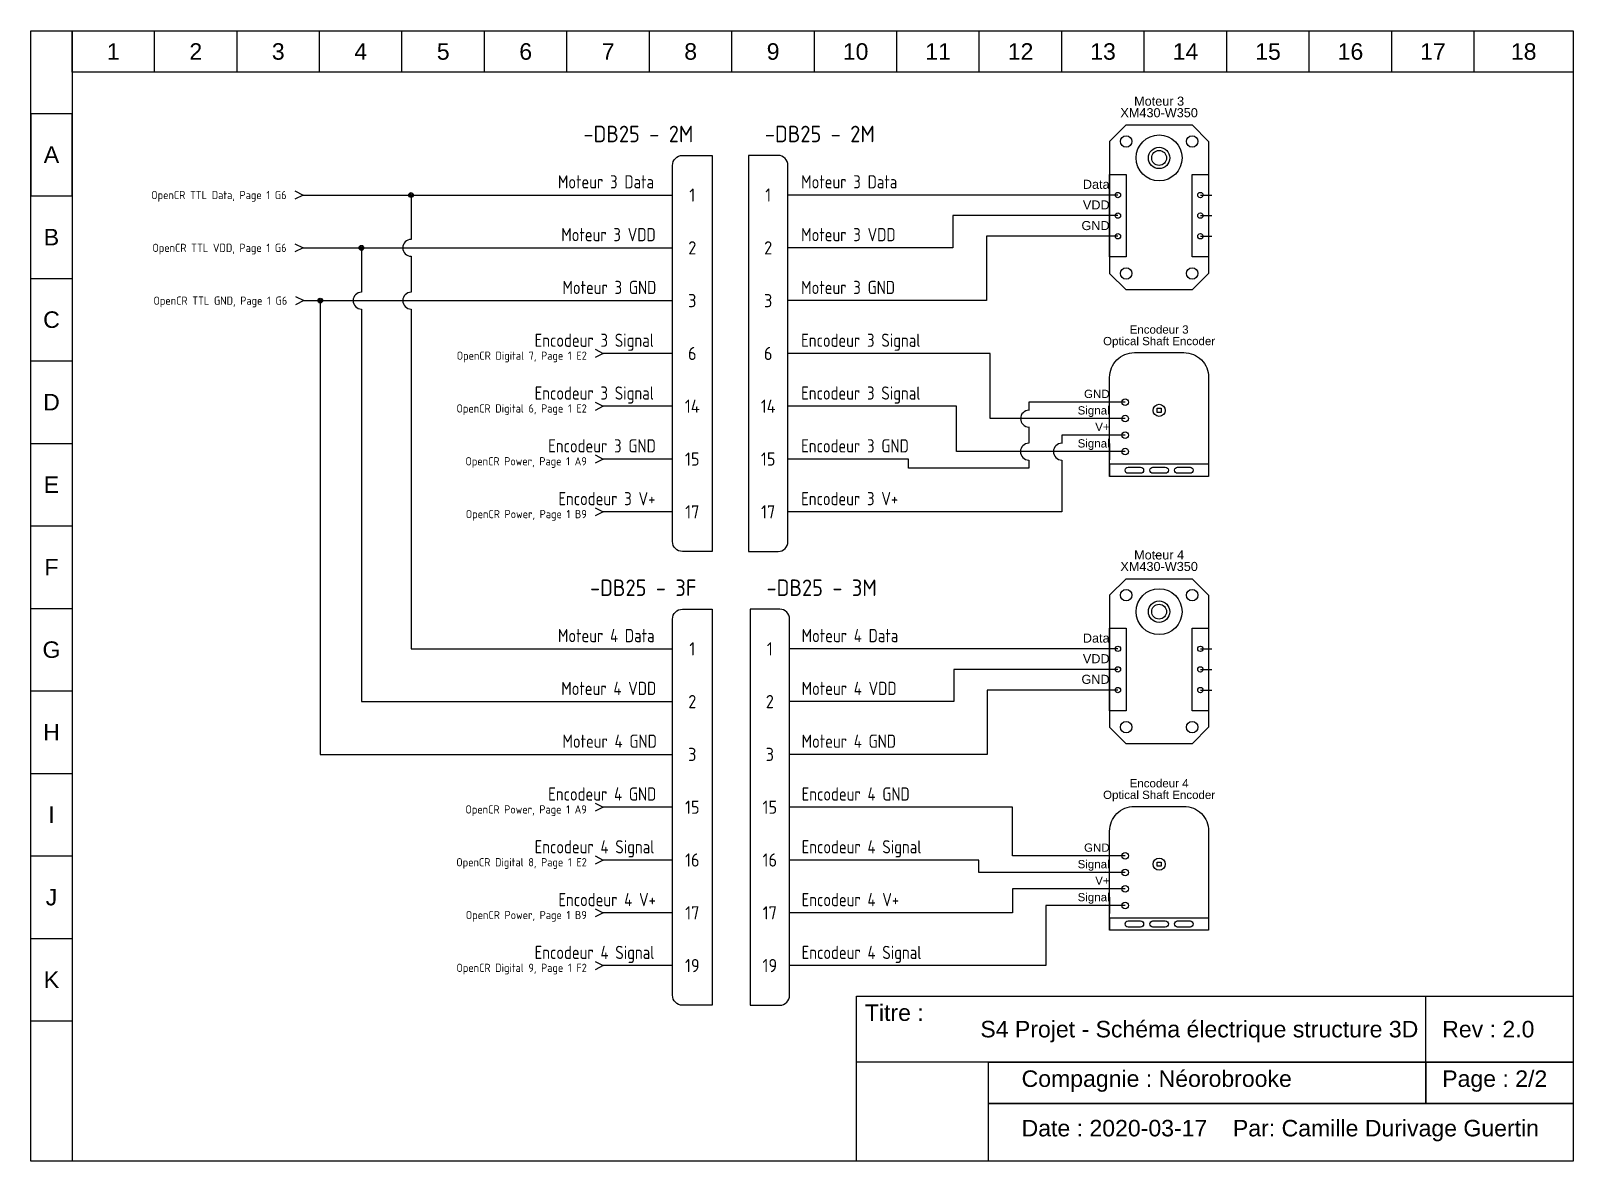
# Model space of a CAD drawing. Extents: x 2375 to 3325, y 1532 to 2038.
# Drawn here: x 2857.5 to 3325, y 1695 to 2037.5 of the extents above; entities that cross this region are included whole.
import ezdxf
from ezdxf.enums import TextEntityAlignment as Align

# ---------------------------------------------------------------- set-up
doc = ezdxf.new("R2010")
doc.units = 0
for name, color, linetype in [('DESC', 150, 'Continuous'), ('MISC', 7, 'Continuous'), ('SYMS', 7, 'Continuous'), ('TAGS', 150, 'Continuous'), ('TERMS', 123, 'Continuous'), ('YEL_14_THHN', 2, 'Continuous')]:
    doc.layers.add(name, color=color, linetype=linetype)
doc.styles.get("Standard").update_dxf_attribs({"font": 'arial.ttf'})
doc.styles.add('WD_IEC', font='ISOCP2.shx', dxfattribs={"width": 0.9, "height": 4})

# ---------------------------------------------------------------- blocks, each defined once
blk = doc.blocks.new('Moteur_XM430-W350')
for p, q in [((0, 0), (5, 5)), ((5, 5), (25, 5)), ((25, 5), (30, 0)), ((0, 0), (0, -40)), ((30, 0), (30, -40)), ((2.5, -16.25), (-0.98, -16.25)), ((27.5, -16.25), (30.98, -16.25)), ((2.5, -22.5), (-0.98, -22.5)), ((27.5, -22.5), (30.98, -22.5)), ((2.5, -28.75), (-0.98, -28.75)), ((27.5, -28.75), (30.98, -28.75)), ((5, -45), (0, -40)), ((30, -40), (25, -45)), ((25, -45), (5, -45))]:
    blk.add_line(p, q)
for points in [[(0, -10), (5, -10), (5, -35), (0, -35)], [(25, -10), (30, -10), (30, -35), (25, -35)]]:
    blk.add_lwpolyline(points, close=True)
for centre, radius in [((5, 0), 1.73), ((15, -5), 6.95), ((25, 0), 1.73), ((15, -5), 3.24), ((15, -5), 2.25), ((2.5, -16.25), 0.808), ((27.5, -16.25), 0.808), ((2.5, -22.5), 0.808), ((27.5, -22.5), 0.808), ((2.5, -28.75), 0.808), ((27.5, -28.75), 0.808), ((5, -40), 1.73), ((25, -40), 1.73)]:
    blk.add_circle(centre, radius)
at = {"flags": 8}
for tag, p in [('MODÈLE', (15, 6.5)), ('NOM', (15, 10))]:
    blk.add_attdef(tag, text='', height=2.5, dxfattribs=at).set_placement(p, align=Align.BOTTOM_CENTER)
for tag, p in [('PIN1', (0, -13)), ('PIN2', (0, -19.25)), ('PIN3', (0, -25.5))]:
    blk.add_attdef(tag, text='', height=2.5, dxfattribs=at).set_placement(p, align=Align.MIDDLE_RIGHT)
blk = doc.blocks.new('Encodeur VEX')
for p, q in [((4.69, 22.5), (-1.31, 22.53)), ((4.69, 17.5), (-1.31, 17.53)), ((4.69, 12.5), (-1.31, 12.53)), ((0, 10), (0, 5)), ((4.69, 7.5), (-1.31, 7.53)), ((0, 3.75), (0, 0)), ((30, 3.75), (30, 0))]:
    blk.add_line(p, q)
for points in [[(0, 0), (0, 30, -0.414214), (7.5, 37.5), (22.5, 37.5, -0.414214), (30, 30), (30, 0), (0, 0)], [(5.62, 2.81), (9.38, 2.81, -1), (9.38, 0.94), (5.62, 0.94, -1), (5.62, 2.81, -1)], [(13.12, 2.81), (16.88, 2.81, -1), (16.88, 0.94), (13.12, 0.94, -1), (13.12, 2.81, -1)], [(20.62, 2.81), (24.38, 2.81, -1), (24.38, 0.94), (20.62, 0.94, -1), (20.62, 2.81, -1)]]:
    blk.add_lwpolyline(points, format="xyb")
blk.add_lwpolyline([(14.38, 20.62), (15.62, 20.62), (15.62, 19.38), (14.38, 19.38)], close=True)
blk.add_lwpolyline([(0, 3.75), (30, 3.76)])
for centre, radius in [((4.69, 22.5), 1), ((15, 20), 1.84), ((4.69, 17.5), 1), ((4.69, 12.5), 1), ((4.69, 7.5), 1)]:
    blk.add_circle(centre, radius)
at = {"flags": 8}
for tag, p in [('MODÈLE', (15, 39)), ('NOM', (15, 42.5))]:
    blk.add_attdef(tag, text='', height=2.5, dxfattribs=at).set_placement(p, align=Align.BOTTOM_CENTER)
for tag, p in [('PIN1', (0, 25)), ('PIN2', (0, 20)), ('PIN3', (0, 15)), ('PIN4', (0, 10))]:
    blk.add_attdef(tag, text='', height=2.5, dxfattribs=at).set_placement(p, align=Align.MIDDLE_RIGHT)
blk = doc.blocks.new('HCN1_11P_1DEE')
at = {"layer": 'SYMS'}
for p, q in [((9, 12), (0, 12)), ((0, 12), (0, -108)), ((12, -105), (12, 9)), ((0, -108), (9, -108))]:
    blk.add_line(p, q, dxfattribs=at)
for centre, start, end in [((9, 9), 0, 90), ((9, -105), 270, 0)]:
    blk.add_arc(centre, 3, start, end, dxfattribs=at)
at = {"layer": 'SYMS', "style": 'WD_IEC'}
for tag, p, height in [('DESC1', (4, 51), 5), ('DESC2', (4, 44), 5), ('DESC3', (4, 37), 5), ('INST', (4, 30), 5), ('LOC', (4, 23), 5), ('TAG1', (4, 16), 5), ('XREF', (36.67, 14.83), 5), ('X1_TINY_DOT_DONT_REMOVE_01P', (12, 0), 0.0032), ('X1_TINY_DOT_DONT_REMOVE_02P', (12, -16), 0.0032), ('X1_TINY_DOT_DONT_REMOVE_03P', (12, -32), 0.0032), ('X1_TINY_DOT_DONT_REMOVE_04P', (12, -48), 0.0032), ('X1_TINY_DOT_DONT_REMOVE_05P', (12, -64), 0.0032), ('X1_TINY_DOT_DONT_REMOVE_06P', (12, -80), 0.0032), ('X1_TINY_DOT_DONT_REMOVE_07P', (12, -96), 0.0032)]:
    blk.add_attdef(tag, p, '', height=height, dxfattribs=at)
at = {"layer": 'SYMS', "linetype": 'Continuous', "style": 'WD_IEC', "width": 0.9, "flags": 8}
for tag, p in [('TERMDESC01P', (16, 2)), ('TERMDESC02P', (16, -14)), ('TERMDESC03P', (16, -30)), ('TERMDESC04P', (16, -46)), ('TERMDESC05P', (16, -62)), ('TERMDESC06P', (16, -78)), ('TERMDESC07P', (16, -94))]:
    blk.add_attdef(tag, p, '', height=4, dxfattribs=at)
at = {"layer": 'SYMS', "style": 'WD_IEC'}
for tag, p in [('TERM01P', (6, 0)), ('TERM02P', (6, -16)), ('TERM03P', (6, -32)), ('TERM04P', (6, -48)), ('TERM05P', (6, -64)), ('TERM06P', (6, -80)), ('TERM07P', (6, -96))]:
    blk.add_attdef(tag, text='', height=4, dxfattribs=at).set_placement(p, align=Align.MIDDLE_CENTER)
at = {"layer": 'SYMS', "style": 'WD_IEC', "flags": 1}
for tag, p, height in [('X1TERM01P', (12, 0), 0.64), ('ASSYCODE', (-10, -5), 2), ('GENDER', (5.85, -2.45), 0.64), ('WDBLKNAM', (5.95, -1.34), 0.64), ('MFG', (10.5, -7), 3), ('FAMILY', (-10, -8), 2), ('CATDESC', (-10, -11), 2), ('ACE_FLAG', (0, -6.66), 0.64), ('CAT', (10.5, -12), 3), ('X1TERM02P', (12, -16), 0.64), ('X1TERM03P', (12, -32), 0.64), ('X1TERM04P', (12, -48), 0.64), ('X1TERM05P', (12, -64), 0.64), ('X1TERM06P', (12, -80), 0.64), ('X1TERM07P', (12, -96), 0.64), ('X8LINK', (6, -112), 0.64)]:
    blk.add_attdef(tag, p, '', height=height, dxfattribs=at)
at = {"layer": 'SYMS', "linetype": 'Continuous', "style": 'WD_IEC', "width": 0.9, "flags": 8}
for tag, p in [('X1WIRE01P', (16, -2)), ('X1WIRE02P', (16, -18)), ('X1WIRE03P', (16, -34)), ('X1WIRE04P', (16, -50)), ('X1WIRE05P', (16, -66)), ('X1WIRE06P', (16, -82)), ('X1WIRE07P', (16, -98))]:
    blk.add_attdef(tag, text='', height=4, dxfattribs=at).set_placement(p, align=Align.TOP_LEFT)
blk = doc.blocks.new('WDDOT')
for radius in [0.72, 0.449, 0.223]:
    blk.add_circle((0, 0), radius)
blk = doc.blocks.new('HA1X3Y')
blk.add_lwpolyline([(-2.5, 1.25), (0, 0), (-2.5, -1.25)])
at = {"style": 'WD_IEC'}
blk.add_attdef('DESC1', text='', height=2.5, dxfattribs=at).set_placement((-5, 0.675), align=Align.RIGHT)
at = {"style": 'WD_IEC', "flags": 1}
blk.add_attdef('X1TERM01', (0, 0), '', height=0.32, dxfattribs=at)
at = {"style": 'WD_IEC'}
blk.add_attdef('DESC2', text='', height=2.5, dxfattribs=at).set_placement((-5, -0.675), align=Align.TOP_RIGHT)

msp = doc.modelspace()

# ---------------------------------------------------------------- linework, layer by layer
for p, q in [((2895, 2025), (2895, 2037.5)), ((2920, 2025), (2920, 2037.5)), ((2945, 2025), (2945, 2037.5)), ((2970, 2025), (2970, 2037.5)), ((2995, 2025), (2995, 2037.5)), ((3020, 2025), (3020, 2037.5)), ((3045, 2025), (3045, 2037.5)), ((3070, 2025), (3070, 2037.5)), ((3095, 2025), (3095, 2037.5)), ((3120, 2025), (3120, 2037.5)), ((3145, 2025), (3145, 2037.5)), ((3170, 2025), (3170, 2037.5)), ((3170, 2025), (3170, 2037.5)), ((3195, 2025), (3195, 2037.5)), ((3220, 2025), (3220, 2037.5)), ((3245, 2025), (3245, 2037.5)), ((3270, 2025), (3270, 2037.5)), ((3295, 2025), (3295, 2037.5)), ((2857.5, 2012.5), (2870, 2012.5)), ((2857.5, 2012.5), (2857.5, 1987.5)), ((2870, 1987.5), (2870, 2012.5)), ((2857.5, 1987.5), (2870, 1987.5)), ((2857.5, 1962.5), (2870, 1962.5)), ((2857.5, 1937.5), (2870, 1937.5)), ((2857.5, 1912.5), (2870, 1912.5)), ((2857.5, 1887.5), (2870, 1887.5)), ((2857.5, 1862.5), (2870, 1862.5)), ((2857.5, 1837.5), (2870, 1837.5)), ((2857.5, 1812.5), (2870, 1812.5)), ((2857.5, 1787.5), (2870, 1787.5)), ((2857.5, 1762.5), (2870, 1762.5)), ((2857.5, 1737.5), (2870, 1737.5)), ((3147.81, 1695), (3147.81, 1725))]:
    msp.add_line(p, q)
for points in [[(2857.5, 2037.5), (3325, 2037.5), (3325, 1695), (2857.5, 1695)], [(2857.5, 2037.5), (2870, 2037.5), (2870, 1695), (2857.5, 1695)], [(2870, 2025), (2870, 2037.5), (3325, 2037.5), (3325, 2025)], [(3325, 1695), (3107.81, 1695), (3107.81, 1745), (3325, 1745)], [(3325, 1725), (3107.81, 1725), (3107.81, 1745), (3325, 1745)], [(3325, 1725), (3280.31, 1725), (3280.31, 1745), (3325, 1745)], [(3280.31, 1712.5), (3147.81, 1712.5), (3147.81, 1725), (3280.31, 1725)], [(3280.31, 1725), (3325, 1725), (3325, 1712.5), (3280.31, 1712.5)], [(3147.81, 1712.5), (3325, 1712.5), (3325, 1695), (3147.81, 1695)]]:
    msp.add_lwpolyline(points, close=True)
at = {"layer": 'YEL_14_THHN', "color": 140}
for p, q in [((2940, 1987.75), (3052, 1987.75)), ((2972.75, 1987.75), (2972.75, 1974.29)), ((3187, 1987.75), (3087, 1987.75)), ((2972.75, 1969.21), (2972.75, 1958.29)), ((2972.75, 1953.21), (2972.75, 1850.25)), ((2972.75, 1850.25), (3052, 1850.25)), ((3187, 1850.25), (3087.5, 1850.25))]:
    msp.add_line(p, q, dxfattribs=at)
at = {"layer": 'YEL_14_THHN', "color": 254}
for p, q in [((3187, 1981.5), (3137, 1981.5)), ((3137, 1981.5), (3137, 1971.75)), ((2940, 1971.75), (3052, 1971.75)), ((2957.71, 1971.75), (2957.71, 1958.29)), ((3137, 1971.75), (3087, 1971.75)), ((2957.71, 1953.21), (2957.71, 1834.25)), ((3187, 1844), (3137.25, 1844)), ((3137.25, 1844), (3137.25, 1834.25)), ((2957.71, 1834.25), (3052, 1834.25)), ((3137.25, 1834.25), (3087.5, 1834.25))]:
    msp.add_line(p, q, dxfattribs=at)
at = {"layer": 'YEL_14_THHN', "color": 40}
for p, q in [((3187, 1975.25), (3147.16, 1975.25)), ((3147.16, 1975.25), (3147.16, 1955.75)), ((2940.21, 1955.75), (3052, 1955.75)), ((2945.21, 1955.75), (2945.21, 1818.25)), ((3147.16, 1955.75), (3087, 1955.75)), ((3187, 1837.75), (3147.41, 1837.75)), ((3147.41, 1837.75), (3147.41, 1818.25)), ((2945.21, 1818.25), (3052, 1818.25)), ((3147.41, 1818.25), (3087.5, 1818.25))]:
    msp.add_line(p, q, dxfattribs=at)
at = {"layer": 'YEL_14_THHN'}
for p, q in [((3052, 1939.75), (3031.01, 1939.75)), ((3148.26, 1939.75), (3087, 1939.75)), ((3148.26, 1920), (3148.26, 1939.75)), ((3189.19, 1920), (3148.26, 1920)), ((3200.16, 1878.4), (3198.23, 1878.4))]:
    msp.add_line(p, q, dxfattribs=at)
at = {"layer": 'YEL_14_THHN', "color": 217, "true_color": 0x93278f}
for p, q in [((3052, 1923.75), (3031.01, 1923.75)), ((3138.1, 1923.75), (3087, 1923.75)), ((3138.1, 1910), (3138.1, 1923.75)), ((3189.19, 1910), (3138.1, 1910))]:
    msp.add_line(p, q, dxfattribs=at)
at = {"layer": 'YEL_14_THHN', "color": 18, "true_color": 0x000000}
for p, q in [((3187.5, 1925), (3160, 1925)), ((3160, 1925), (3160, 1922.5)), ((3160, 1917.5), (3160, 1912.54)), ((3052, 1907.75), (3031.01, 1907.75)), ((3123.5, 1907.75), (3087, 1907.75)), ((3123.5, 1905), (3123.5, 1907.75)), ((3160, 1907.46), (3160, 1905)), ((3160, 1905), (3123.5, 1905)), ((3052, 1802.25), (3031.01, 1802.25)), ((3155.02, 1802.25), (3087.5, 1802.25)), ((3155.02, 1787.5), (3155.02, 1802.25)), ((3189.19, 1787.5), (3155.02, 1787.5))]:
    msp.add_line(p, q, dxfattribs=at)
at = {"layer": 'YEL_14_THHN', "color": 1}
for p, q in [((3187.5, 1915), (3170, 1915)), ((3170, 1914.96), (3170, 1912.5)), ((3170, 1907.46), (3170, 1891.75)), ((3052, 1891.75), (3031.01, 1891.75)), ((3170, 1891.75), (3087, 1891.75)), ((3189.19, 1777.5), (3155.02, 1777.5)), ((3155.02, 1777.5), (3155.02, 1770.25)), ((3052, 1770.25), (3031.01, 1770.25)), ((3155.02, 1770.25), (3087.5, 1770.25))]:
    msp.add_line(p, q, dxfattribs=at)
at = {"layer": 'YEL_14_THHN', "color": 30, "true_color": 0xf26722}
for p, q in [((3052, 1786.25), (3031.01, 1786.25)), ((3144.86, 1786.25), (3087.5, 1786.25)), ((3144.86, 1782.5), (3144.86, 1786.25)), ((3189.19, 1782.5), (3144.86, 1782.5))]:
    msp.add_line(p, q, dxfattribs=at)
at = {"layer": 'YEL_14_THHN', "color": 114, "true_color": 0x139b48}
for p, q in [((3189.19, 1772.5), (3165.18, 1772.5)), ((3165.18, 1772.5), (3165.18, 1754.25)), ((3052, 1754.25), (3031.01, 1754.25)), ((3165.18, 1754.25), (3087.5, 1754.25))]:
    msp.add_line(p, q, dxfattribs=at)
at = {"layer": 'YEL_14_THHN', "color": 140}
for centre in [(2972.75, 1971.75), (2972.75, 1955.75)]:
    msp.add_arc(centre, 2.54, 90, 270, dxfattribs=at)
at = {"layer": 'YEL_14_THHN', "color": 254}
msp.add_arc((2957.71, 1955.75), 2.54, 90, 270, dxfattribs=at)
at = {"layer": 'YEL_14_THHN', "color": 18, "true_color": 0x000000}
for centre in [(3160.04, 1920), (3160, 1910)]:
    msp.add_arc(centre, 2.54, 90, 270, dxfattribs=at)
at = {"layer": 'YEL_14_THHN', "color": 1}
msp.add_arc((3170, 1910), 2.54, 90, 270, dxfattribs=at)

# ---------------------------------------------------------------- block references
ref = msp.add_blockref('Moteur_XM430-W350', (3184.5, 2004))
ref.add_attrib('PIN1', 'Data', dxfattribs={"height": 2.75}).set_placement((3184.5, 1991), align=Align.MIDDLE_RIGHT)
ref.add_attrib('PIN2', 'VDD', dxfattribs={"height": 2.75}).set_placement((3184.5, 1984.75), align=Align.MIDDLE_RIGHT)
ref.add_attrib('PIN3', 'GND', dxfattribs={"height": 2.75}).set_placement((3184.5, 1978.5), align=Align.MIDDLE_RIGHT)
ref.add_attrib('NOM', 'Moteur 3', dxfattribs={"height": 2.75}).set_placement((3199.5, 2014), align=Align.BOTTOM_CENTER)
ref.add_attrib('MODÈLE', 'XM430-W350', dxfattribs={"height": 2.75}).set_placement((3199.5, 2010.5), align=Align.BOTTOM_CENTER)
for p, values in [((3184.5, 1902.5), {'PIN1': 'GND', 'PIN2': 'Signal', 'PIN3': 'V+', 'PIN4': 'Signal', 'NOM': 'Encodeur 3', 'MODÈLE': 'Optical Shaft Encoder'}), ((3184.5, 1765), {'PIN1': 'GND', 'PIN2': 'Signal', 'PIN3': 'V+', 'PIN4': 'Signal', 'NOM': 'Encodeur 4', 'MODÈLE': 'Optical Shaft Encoder'})]:
    msp.add_blockref('Encodeur VEX', p).add_auto_attribs(values)
ref = msp.add_blockref('Moteur_XM430-W350', (3184.5, 1866.5))
ref.add_attrib('PIN1', 'Data', dxfattribs={"height": 2.75}).set_placement((3184.5, 1853.5), align=Align.MIDDLE_RIGHT)
ref.add_attrib('PIN2', 'VDD', dxfattribs={"height": 2.75}).set_placement((3184.5, 1847.25), align=Align.MIDDLE_RIGHT)
ref.add_attrib('PIN3', 'GND', dxfattribs={"height": 2.75}).set_placement((3184.5, 1841), align=Align.MIDDLE_RIGHT)
ref.add_attrib('NOM', 'Moteur 4', dxfattribs={"height": 2.75}).set_placement((3199.5, 1876.5), align=Align.BOTTOM_CENTER)
ref.add_attrib('MODÈLE', 'XM430-W350', dxfattribs={"height": 2.75}).set_placement((3199.5, 1873), align=Align.BOTTOM_CENTER)
at = {"layer": 'SYMS'}
ref = msp.add_blockref('HCN1_11P_1DEE', (3064, 1987.75), dxfattribs=dict(at, xscale=-1))
ref.add_attrib('TERMDESC01P', 'Moteur 3 Data', (3017.27, 1989.75), dxfattribs={"layer": 'TERMS', "color": 150, "linetype": 'Continuous', "height": 4, "style": 'WD_IEC', "width": 0.9, "flags": 8})
ref.add_attrib('X4_TINY_DOT_DONT_REMOVE_01P', '.', (3052, 1987.75), dxfattribs={"layer": 'MISC', "height": 0.0032, "style": 'WD_IEC'})
ref.add_attrib('TERM01P', '1', dxfattribs={"layer": 'TERMS', "color": 150, "height": 4, "style": 'WD_IEC'}).set_placement((3058, 1987.75), align=Align.MIDDLE_CENTER)
ref.add_attrib('TAG1', '-DB25 - 2M', (3025, 2003.75), dxfattribs={"layer": 'TAGS', "color": 150, "height": 5, "style": 'WD_IEC'})
ref.add_attrib('TERMDESC02P', 'Moteur 3 VDD', (3018.28, 1973.75), dxfattribs={"layer": 'TERMS', "color": 150, "linetype": 'Continuous', "height": 4, "style": 'WD_IEC', "width": 0.9, "flags": 8})
ref.add_attrib('X4_TINY_DOT_DONT_REMOVE_02P', '.', (3052, 1971.75), dxfattribs={"layer": 'MISC', "height": 0.0032, "style": 'WD_IEC'})
ref.add_attrib('TERM02P', '2', dxfattribs={"layer": 'TERMS', "color": 150, "height": 4, "style": 'WD_IEC'}).set_placement((3058, 1971.75), align=Align.MIDDLE_CENTER)
ref.add_attrib('TERMDESC03P', 'Moteur 3 GND', (3018.64, 1957.75), dxfattribs={"layer": 'TERMS', "color": 150, "linetype": 'Continuous', "height": 4, "style": 'WD_IEC', "width": 0.9, "flags": 8})
ref.add_attrib('X4_TINY_DOT_DONT_REMOVE_03P', '.', (3052, 1955.75), dxfattribs={"layer": 'MISC', "height": 0.0032, "style": 'WD_IEC'})
ref.add_attrib('TERM03P', '3', dxfattribs={"layer": 'TERMS', "color": 150, "height": 4, "style": 'WD_IEC'}).set_placement((3058, 1955.75), align=Align.MIDDLE_CENTER)
ref.add_attrib('TERMDESC04P', 'Encodeur 3 Signal', (3010.2, 1941.75), dxfattribs={"layer": 'TERMS', "color": 150, "linetype": 'Continuous', "height": 4, "style": 'WD_IEC', "width": 0.9, "flags": 8})
ref.add_attrib('X4_TINY_DOT_DONT_REMOVE_04P', '.', (3052, 1939.75), dxfattribs={"layer": 'MISC', "height": 0.0032, "style": 'WD_IEC'})
ref.add_attrib('TERM04P', '6', dxfattribs={"layer": 'TERMS', "color": 150, "height": 4, "style": 'WD_IEC'}).set_placement((3058, 1939.75), align=Align.MIDDLE_CENTER)
ref.add_attrib('TERMDESC05P', 'Encodeur 3 Signal', (3010.2, 1925.75), dxfattribs={"layer": 'TERMS', "color": 150, "linetype": 'Continuous', "height": 4, "style": 'WD_IEC', "width": 0.9, "flags": 8})
ref.add_attrib('X4_TINY_DOT_DONT_REMOVE_05P', '.', (3052, 1923.75), dxfattribs={"layer": 'MISC', "height": 0.0032, "style": 'WD_IEC'})
ref.add_attrib('TERM05P', '14', dxfattribs={"layer": 'TERMS', "color": 150, "height": 4, "style": 'WD_IEC'}).set_placement((3058, 1923.75), align=Align.MIDDLE_CENTER)
ref.add_attrib('TERMDESC06P', 'Encodeur 3 GND', (3014.32, 1909.75), dxfattribs={"layer": 'TERMS', "color": 150, "linetype": 'Continuous', "height": 4, "style": 'WD_IEC', "width": 0.9, "flags": 8})
ref.add_attrib('X4_TINY_DOT_DONT_REMOVE_06P', '.', (3052, 1907.75), dxfattribs={"layer": 'MISC', "height": 0.0032, "style": 'WD_IEC'})
ref.add_attrib('TERM06P', '15', dxfattribs={"layer": 'TERMS', "color": 150, "height": 4, "style": 'WD_IEC'}).set_placement((3058, 1907.75), align=Align.MIDDLE_CENTER)
ref.add_attrib('TERMDESC07P', 'Encodeur 3 V+', (3017.4, 1893.75), dxfattribs={"layer": 'TERMS', "color": 150, "linetype": 'Continuous', "height": 4, "style": 'WD_IEC', "width": 0.9, "flags": 8})
ref.add_attrib('X4_TINY_DOT_DONT_REMOVE_07P', '.', (3052, 1891.75), dxfattribs={"layer": 'MISC', "height": 0.0032, "style": 'WD_IEC'})
ref.add_attrib('TERM07P', '17', dxfattribs={"layer": 'TERMS', "color": 150, "height": 4, "style": 'WD_IEC'}).set_placement((3058, 1891.75), align=Align.MIDDLE_CENTER)
ref = msp.add_blockref('HCN1_11P_1DEE', (3075, 1987.75), dxfattribs=at)
ref.add_attrib('TERMDESC01P', 'Moteur 3 Data', (3091, 1989.75), dxfattribs={"layer": 'TERMS', "color": 150, "linetype": 'Continuous', "height": 4, "style": 'WD_IEC', "width": 0.9, "flags": 8})
ref.add_attrib('X1_TINY_DOT_DONT_REMOVE_01P', '.', (3087, 1987.75), dxfattribs={"layer": 'MISC', "height": 0.0032, "style": 'WD_IEC'})
ref.add_attrib('TERM01P', '1', dxfattribs={"layer": 'TERMS', "color": 150, "height": 4, "style": 'WD_IEC'}).set_placement((3081, 1987.75), align=Align.MIDDLE_CENTER)
ref.add_attrib('TAG1', '-DB25 - 2M', (3080, 2003.75), dxfattribs={"layer": 'TAGS', "color": 150, "height": 5, "style": 'WD_IEC'})
ref.add_attrib('TERMDESC02P', 'Moteur 3 VDD', (3091, 1973.75), dxfattribs={"layer": 'TERMS', "color": 150, "linetype": 'Continuous', "height": 4, "style": 'WD_IEC', "width": 0.9, "flags": 8})
ref.add_attrib('X1_TINY_DOT_DONT_REMOVE_02P', '.', (3087, 1971.75), dxfattribs={"layer": 'MISC', "height": 0.0032, "style": 'WD_IEC'})
ref.add_attrib('TERM02P', '2', dxfattribs={"layer": 'TERMS', "color": 150, "height": 4, "style": 'WD_IEC'}).set_placement((3081, 1971.75), align=Align.MIDDLE_CENTER)
ref.add_attrib('TERMDESC03P', 'Moteur 3 GND', (3091, 1957.75), dxfattribs={"layer": 'TERMS', "color": 150, "linetype": 'Continuous', "height": 4, "style": 'WD_IEC', "width": 0.9, "flags": 8})
ref.add_attrib('X1_TINY_DOT_DONT_REMOVE_03P', '.', (3087, 1955.75), dxfattribs={"layer": 'MISC', "height": 0.0032, "style": 'WD_IEC'})
ref.add_attrib('TERM03P', '3', dxfattribs={"layer": 'TERMS', "color": 150, "height": 4, "style": 'WD_IEC'}).set_placement((3081, 1955.75), align=Align.MIDDLE_CENTER)
ref.add_attrib('TERMDESC04P', 'Encodeur 3 Signal', (3091, 1941.75), dxfattribs={"layer": 'TERMS', "color": 150, "linetype": 'Continuous', "height": 4, "style": 'WD_IEC', "width": 0.9, "flags": 8})
ref.add_attrib('X1_TINY_DOT_DONT_REMOVE_04P', '.', (3087, 1939.75), dxfattribs={"layer": 'MISC', "height": 0.0032, "style": 'WD_IEC'})
ref.add_attrib('TERM04P', '6', dxfattribs={"layer": 'TERMS', "color": 150, "height": 4, "style": 'WD_IEC'}).set_placement((3081, 1939.75), align=Align.MIDDLE_CENTER)
ref.add_attrib('TERMDESC05P', 'Encodeur 3 Signal', (3091, 1925.75), dxfattribs={"layer": 'TERMS', "color": 150, "linetype": 'Continuous', "height": 4, "style": 'WD_IEC', "width": 0.9, "flags": 8})
ref.add_attrib('X1_TINY_DOT_DONT_REMOVE_05P', '.', (3087, 1923.75), dxfattribs={"layer": 'MISC', "height": 0.0032, "style": 'WD_IEC'})
ref.add_attrib('TERM05P', '14', dxfattribs={"layer": 'TERMS', "color": 150, "height": 4, "style": 'WD_IEC'}).set_placement((3081, 1923.75), align=Align.MIDDLE_CENTER)
ref.add_attrib('TERMDESC06P', 'Encodeur 3 GND', (3091, 1909.75), dxfattribs={"layer": 'TERMS', "color": 150, "linetype": 'Continuous', "height": 4, "style": 'WD_IEC', "width": 0.9, "flags": 8})
ref.add_attrib('X1_TINY_DOT_DONT_REMOVE_06P', '.', (3087, 1907.75), dxfattribs={"layer": 'MISC', "height": 0.0032, "style": 'WD_IEC'})
ref.add_attrib('TERM06P', '15', dxfattribs={"layer": 'TERMS', "color": 150, "height": 4, "style": 'WD_IEC'}).set_placement((3081, 1907.75), align=Align.MIDDLE_CENTER)
ref.add_attrib('TERMDESC07P', 'Encodeur 3 V+', (3091, 1893.75), dxfattribs={"layer": 'TERMS', "color": 150, "linetype": 'Continuous', "height": 4, "style": 'WD_IEC', "width": 0.9, "flags": 8})
ref.add_attrib('X1_TINY_DOT_DONT_REMOVE_07P', '.', (3087, 1891.75), dxfattribs={"layer": 'MISC', "height": 0.0032, "style": 'WD_IEC'})
ref.add_attrib('TERM07P', '17', dxfattribs={"layer": 'TERMS', "color": 150, "height": 4, "style": 'WD_IEC'}).set_placement((3081, 1891.75), align=Align.MIDDLE_CENTER)
ref = msp.add_blockref('HA1X3Y', (2940, 1987.75), dxfattribs=at)
ref.add_attrib('DESC1', 'OpenCR TTL Data, Page 1 G6', dxfattribs={"layer": 'DESC', "height": 2.5, "style": 'WD_IEC'}).set_placement((2935, 1987.75), align=Align.MIDDLE_RIGHT)
for p in [(2972.75, 1987.75), (2957.71, 1971.75), (2945.21, 1955.75)]:
    msp.add_blockref('WDDOT', p, dxfattribs=at)
ref = msp.add_blockref('HA1X3Y', (2940, 1971.75), dxfattribs=at)
ref.add_attrib('DESC1', 'OpenCR TTL VDD, Page 1 G6', dxfattribs={"layer": 'DESC', "height": 2.5, "style": 'WD_IEC'}).set_placement((2935, 1971.75), align=Align.MIDDLE_RIGHT)
ref = msp.add_blockref('HA1X3Y', (2940.21, 1955.75), dxfattribs=at)
ref.add_attrib('DESC1', 'OpenCR TTL GND, Page 1 G6', dxfattribs={"layer": 'DESC', "height": 2.5, "style": 'WD_IEC'}).set_placement((2935.21, 1955.75), align=Align.MIDDLE_RIGHT)
ref = msp.add_blockref('HA1X3Y', (3031.01, 1939.75), dxfattribs=at)
ref.add_attrib('DESC1', 'OpenCR Digital 7, Page 1 E2', dxfattribs={"layer": 'DESC', "height": 2.5, "style": 'WD_IEC'}).set_placement((3026.01, 1939.08), align=Align.MIDDLE_RIGHT)
ref = msp.add_blockref('HA1X3Y', (3031.01, 1923.75), dxfattribs=at)
ref.add_attrib('DESC1', 'OpenCR Digital 6, Page 1 E2', dxfattribs={"layer": 'DESC', "height": 2.5, "style": 'WD_IEC'}).set_placement((3026.01, 1923.08), align=Align.MIDDLE_RIGHT)
ref = msp.add_blockref('HA1X3Y', (3031.01, 1907.75), dxfattribs=at)
ref.add_attrib('DESC1', 'OpenCR Power, Page 1 A9', dxfattribs={"layer": 'DESC', "height": 2.5, "style": 'WD_IEC'}).set_placement((3026.01, 1907.08), align=Align.MIDDLE_RIGHT)
ref = msp.add_blockref('HA1X3Y', (3031.01, 1891.75), dxfattribs=at)
ref.add_attrib('DESC1', 'OpenCR Power, Page 1 B9', dxfattribs={"layer": 'DESC', "height": 2.5, "style": 'WD_IEC'}).set_placement((3026.01, 1891.08), align=Align.MIDDLE_RIGHT)
ref = msp.add_blockref('HCN1_11P_1DEE', (3064, 1850.25), dxfattribs=dict(at, xscale=-1))
ref.add_attrib('TERMDESC01P', 'Moteur 4 Data', (3017.27, 1852.25), dxfattribs={"layer": 'TERMS', "color": 150, "linetype": 'Continuous', "height": 4, "style": 'WD_IEC', "width": 0.9, "flags": 8})
ref.add_attrib('X4_TINY_DOT_DONT_REMOVE_01P', '.', (3052, 1850.25), dxfattribs={"layer": 'MISC', "height": 0.0032, "style": 'WD_IEC'})
ref.add_attrib('TERM01P', '1', dxfattribs={"layer": 'TERMS', "color": 150, "height": 4, "style": 'WD_IEC'}).set_placement((3058, 1850.25), align=Align.MIDDLE_CENTER)
ref.add_attrib('TAG1', '-DB25 - 3F', (3027, 1866.25), dxfattribs={"layer": 'TAGS', "color": 150, "height": 5, "style": 'WD_IEC'})
ref.add_attrib('TERMDESC02P', 'Moteur 4 VDD', (3018.28, 1836.25), dxfattribs={"layer": 'TERMS', "color": 150, "linetype": 'Continuous', "height": 4, "style": 'WD_IEC', "width": 0.9, "flags": 8})
ref.add_attrib('X4_TINY_DOT_DONT_REMOVE_02P', '.', (3052, 1834.25), dxfattribs={"layer": 'MISC', "height": 0.0032, "style": 'WD_IEC'})
ref.add_attrib('TERM02P', '2', dxfattribs={"layer": 'TERMS', "color": 150, "height": 4, "style": 'WD_IEC'}).set_placement((3058, 1834.25), align=Align.MIDDLE_CENTER)
ref.add_attrib('TERMDESC03P', 'Moteur 4 GND', (3018.64, 1820.25), dxfattribs={"layer": 'TERMS', "color": 150, "linetype": 'Continuous', "height": 4, "style": 'WD_IEC', "width": 0.9, "flags": 8})
ref.add_attrib('X4_TINY_DOT_DONT_REMOVE_03P', '.', (3052, 1818.25), dxfattribs={"layer": 'MISC', "height": 0.0032, "style": 'WD_IEC'})
ref.add_attrib('TERM03P', '3', dxfattribs={"layer": 'TERMS', "color": 150, "height": 4, "style": 'WD_IEC'}).set_placement((3058, 1818.25), align=Align.MIDDLE_CENTER)
ref.add_attrib('TERMDESC04P', 'Encodeur 4 GND', (3014.32, 1804.25), dxfattribs={"layer": 'TERMS', "color": 150, "linetype": 'Continuous', "height": 4, "style": 'WD_IEC', "width": 0.9, "flags": 8})
ref.add_attrib('X4_TINY_DOT_DONT_REMOVE_04P', '.', (3052, 1802.25), dxfattribs={"layer": 'MISC', "height": 0.0032, "style": 'WD_IEC'})
ref.add_attrib('TERM04P', '15', dxfattribs={"layer": 'TERMS', "color": 150, "height": 4, "style": 'WD_IEC'}).set_placement((3058, 1802.25), align=Align.MIDDLE_CENTER)
ref.add_attrib('TERMDESC05P', 'Encodeur 4 Signal', (3010.2, 1788.25), dxfattribs={"layer": 'TERMS', "color": 150, "linetype": 'Continuous', "height": 4, "style": 'WD_IEC', "width": 0.9, "flags": 8})
ref.add_attrib('X4_TINY_DOT_DONT_REMOVE_05P', '.', (3052, 1786.25), dxfattribs={"layer": 'MISC', "height": 0.0032, "style": 'WD_IEC'})
ref.add_attrib('TERM05P', '16', dxfattribs={"layer": 'TERMS', "color": 150, "height": 4, "style": 'WD_IEC'}).set_placement((3058, 1786.25), align=Align.MIDDLE_CENTER)
ref.add_attrib('TERMDESC06P', 'Encodeur 4 V+', (3017.4, 1772.25), dxfattribs={"layer": 'TERMS', "color": 150, "linetype": 'Continuous', "height": 4, "style": 'WD_IEC', "width": 0.9, "flags": 8})
ref.add_attrib('X4_TINY_DOT_DONT_REMOVE_06P', '.', (3052, 1770.25), dxfattribs={"layer": 'MISC', "height": 0.0032, "style": 'WD_IEC'})
ref.add_attrib('TERM06P', '17', dxfattribs={"layer": 'TERMS', "color": 150, "height": 4, "style": 'WD_IEC'}).set_placement((3058, 1770.25), align=Align.MIDDLE_CENTER)
ref.add_attrib('TERMDESC07P', 'Encodeur 4 Signal', (3010.2, 1756.25), dxfattribs={"layer": 'TERMS', "color": 150, "linetype": 'Continuous', "height": 4, "style": 'WD_IEC', "width": 0.9, "flags": 8})
ref.add_attrib('X4_TINY_DOT_DONT_REMOVE_07P', '.', (3052, 1754.25), dxfattribs={"layer": 'MISC', "height": 0.0032, "style": 'WD_IEC'})
ref.add_attrib('TERM07P', '19', dxfattribs={"layer": 'TERMS', "color": 150, "height": 4, "style": 'WD_IEC'}).set_placement((3058, 1754.25), align=Align.MIDDLE_CENTER)
ref = msp.add_blockref('HCN1_11P_1DEE', (3075.5, 1850.25), dxfattribs=at)
ref.add_attrib('TERMDESC01P', 'Moteur 4 Data', (3091.14, 1852.25), dxfattribs={"layer": 'TERMS', "color": 150, "linetype": 'Continuous', "height": 4, "style": 'WD_IEC', "width": 0.9, "flags": 8})
ref.add_attrib('X1_TINY_DOT_DONT_REMOVE_01P', '.', (3087.5, 1850.25), dxfattribs={"layer": 'MISC', "height": 0.0032, "style": 'WD_IEC'})
ref.add_attrib('TERM01P', '1', dxfattribs={"layer": 'TERMS', "color": 150, "height": 4, "style": 'WD_IEC'}).set_placement((3081.5, 1850.25), align=Align.MIDDLE_CENTER)
ref.add_attrib('TAG1', '-DB25 - 3M', (3080.5, 1866.25), dxfattribs={"layer": 'TAGS', "color": 150, "height": 5, "style": 'WD_IEC'})
ref.add_attrib('TERMDESC02P', 'Moteur 4 VDD', (3091.14, 1836.25), dxfattribs={"layer": 'TERMS', "color": 150, "linetype": 'Continuous', "height": 4, "style": 'WD_IEC', "width": 0.9, "flags": 8})
ref.add_attrib('X1_TINY_DOT_DONT_REMOVE_02P', '.', (3087.5, 1834.25), dxfattribs={"layer": 'MISC', "height": 0.0032, "style": 'WD_IEC'})
ref.add_attrib('TERM02P', '2', dxfattribs={"layer": 'TERMS', "color": 150, "height": 4, "style": 'WD_IEC'}).set_placement((3081.5, 1834.25), align=Align.MIDDLE_CENTER)
ref.add_attrib('TERMDESC03P', 'Moteur 4 GND', (3091.14, 1820.25), dxfattribs={"layer": 'TERMS', "color": 150, "linetype": 'Continuous', "height": 4, "style": 'WD_IEC', "width": 0.9, "flags": 8})
ref.add_attrib('X1_TINY_DOT_DONT_REMOVE_03P', '.', (3087.5, 1818.25), dxfattribs={"layer": 'MISC', "height": 0.0032, "style": 'WD_IEC'})
ref.add_attrib('TERM03P', '3', dxfattribs={"layer": 'TERMS', "color": 150, "height": 4, "style": 'WD_IEC'}).set_placement((3081.5, 1818.25), align=Align.MIDDLE_CENTER)
ref.add_attrib('TERMDESC04P', 'Encodeur 4 GND', (3091.14, 1804.25), dxfattribs={"layer": 'TERMS', "color": 150, "linetype": 'Continuous', "height": 4, "style": 'WD_IEC', "width": 0.9, "flags": 8})
ref.add_attrib('X1_TINY_DOT_DONT_REMOVE_04P', '.', (3087.5, 1802.25), dxfattribs={"layer": 'MISC', "height": 0.0032, "style": 'WD_IEC'})
ref.add_attrib('TERM04P', '15', dxfattribs={"layer": 'TERMS', "color": 150, "height": 4, "style": 'WD_IEC'}).set_placement((3081.5, 1802.25), align=Align.MIDDLE_CENTER)
ref.add_attrib('TERMDESC05P', 'Encodeur 4 Signal', (3091.14, 1788.25), dxfattribs={"layer": 'TERMS', "color": 150, "linetype": 'Continuous', "height": 4, "style": 'WD_IEC', "width": 0.9, "flags": 8})
ref.add_attrib('X1_TINY_DOT_DONT_REMOVE_05P', '.', (3087.5, 1786.25), dxfattribs={"layer": 'MISC', "height": 0.0032, "style": 'WD_IEC'})
ref.add_attrib('TERM05P', '16', dxfattribs={"layer": 'TERMS', "color": 150, "height": 4, "style": 'WD_IEC'}).set_placement((3081.5, 1786.25), align=Align.MIDDLE_CENTER)
ref.add_attrib('TERMDESC06P', 'Encodeur 4 V+', (3091.14, 1772.25), dxfattribs={"layer": 'TERMS', "color": 150, "linetype": 'Continuous', "height": 4, "style": 'WD_IEC', "width": 0.9, "flags": 8})
ref.add_attrib('X1_TINY_DOT_DONT_REMOVE_06P', '.', (3087.5, 1770.25), dxfattribs={"layer": 'MISC', "height": 0.0032, "style": 'WD_IEC'})
ref.add_attrib('TERM06P', '17', dxfattribs={"layer": 'TERMS', "color": 150, "height": 4, "style": 'WD_IEC'}).set_placement((3081.5, 1770.25), align=Align.MIDDLE_CENTER)
ref.add_attrib('TERMDESC07P', 'Encodeur 4 Signal', (3091.14, 1756.25), dxfattribs={"layer": 'TERMS', "color": 150, "linetype": 'Continuous', "height": 4, "style": 'WD_IEC', "width": 0.9, "flags": 8})
ref.add_attrib('X1_TINY_DOT_DONT_REMOVE_07P', '.', (3087.5, 1754.25), dxfattribs={"layer": 'MISC', "height": 0.0032, "style": 'WD_IEC'})
ref.add_attrib('TERM07P', '19', dxfattribs={"layer": 'TERMS', "color": 150, "height": 4, "style": 'WD_IEC'}).set_placement((3081.5, 1754.25), align=Align.MIDDLE_CENTER)
ref = msp.add_blockref('HA1X3Y', (3031.01, 1802.25), dxfattribs=at)
ref.add_attrib('DESC1', 'OpenCR Power, Page 1 A9', dxfattribs={"layer": 'DESC', "height": 2.5, "style": 'WD_IEC'}).set_placement((3026.01, 1801.58), align=Align.MIDDLE_RIGHT)
ref = msp.add_blockref('HA1X3Y', (3031.01, 1786.25), dxfattribs=at)
ref.add_attrib('DESC1', 'OpenCR Digital 8, Page 1 E2', dxfattribs={"layer": 'DESC', "height": 2.5, "style": 'WD_IEC'}).set_placement((3026.01, 1785.58), align=Align.MIDDLE_RIGHT)
ref = msp.add_blockref('HA1X3Y', (3031.01, 1770.25), dxfattribs=at)
ref.add_attrib('DESC1', 'OpenCR Power, Page 1 B9', dxfattribs={"layer": 'DESC', "height": 2.5, "style": 'WD_IEC'}).set_placement((3026.01, 1769.58), align=Align.MIDDLE_RIGHT)
ref = msp.add_blockref('HA1X3Y', (3031.01, 1754.25), dxfattribs=at)
ref.add_attrib('DESC1', 'OpenCR Digital 9, Page 1 F2', dxfattribs={"layer": 'DESC', "height": 2.5, "style": 'WD_IEC'}).set_placement((3026.01, 1753.58), align=Align.MIDDLE_RIGHT)

# ---------------------------------------------------------------- texts
for s, p in [('1', (2882.5, 2031.25)), ('2', (2907.5, 2031.25)), ('3', (2932.5, 2031.25)), ('4', (2957.5, 2031.25)), ('5', (2982.5, 2031.25)), ('6', (3007.5, 2031.25)), ('7', (3032.5, 2031.25)), ('8', (3057.5, 2031.25)), ('9', (3082.5, 2031.25)), ('10', (3107.5, 2031.25)), ('11', (3132.5, 2031.25)), ('12', (3157.5, 2031.25)), ('13', (3182.5, 2031.25)), ('14', (3207.5, 2031.25)), ('15', (3232.5, 2031.25)), ('16', (3257.5, 2031.25)), ('17', (3282.5, 2031.25)), ('18', (3310, 2031.25)), ('A', (2863.75, 2000)), ('B', (2863.75, 1975)), ('C', (2863.75, 1950)), ('D', (2863.75, 1925)), ('E', (2863.75, 1900)), ('F', (2863.75, 1875)), ('G', (2863.75, 1850)), ('H', (2863.75, 1825)), ('I', (2863.75, 1800)), ('J', (2863.75, 1775)), ('K', (2863.75, 1750))]:
    msp.add_text(s, height=5).set_placement(p, align=Align.MIDDLE_CENTER)
msp.add_text('Titre :', height=5).set_placement((3110.31, 1742.5), align=Align.TOP_LEFT)
for s, p in [('S4 Projet - Schéma électrique structure 3D', (3145.31, 1735)), ('Rev : 2.0', (3285.31, 1735)), ('Compagnie : Néorobrooke', (3157.81, 1720)), ('Page : 2/2', (3285.31, 1720)), ('Date : 2020-03-17    Par: Camille Durivage Guertin', (3157.81, 1705))]:
    msp.add_text(s, height=5).set_placement(p, align=Align.MIDDLE_LEFT)

doc.saveas('drawing.dxf')
